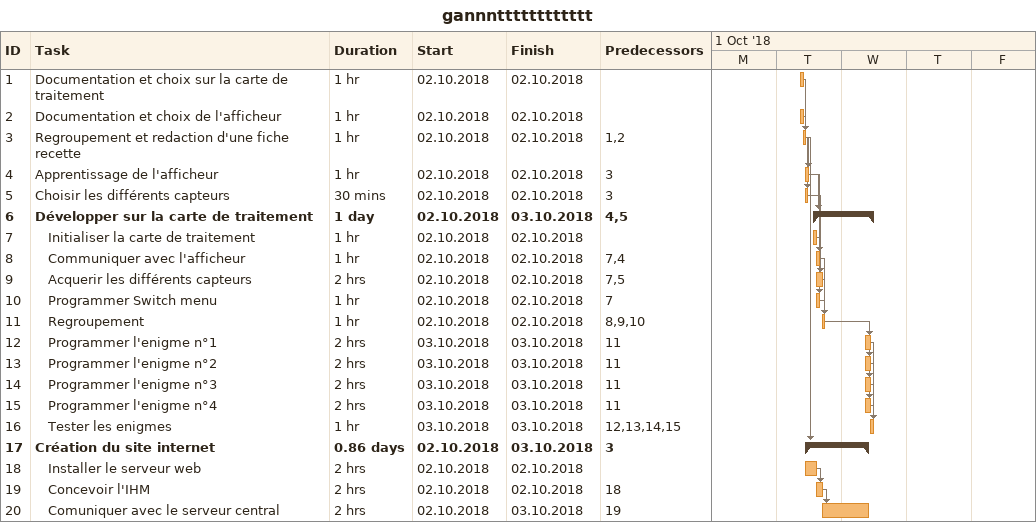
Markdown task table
gannntttttttttttt

| ID | Level | Task | Duration | Start | Finish | Predecessors |
|---|---|---|---|---|---|---|
| 1 | 1 | Documentation et choix sur la carte de traitement | 1h | 2018-10-02 | 2018-10-02 |  |
| 2 | 1 | Documentation et choix de l'afficheur | 1h | 2018-10-02 | 2018-10-02 |  |
| 3 | 1 | Regroupement et redaction d'une fiche recette | 1h | 2018-10-02 | 2018-10-02 | 1, 2 |
| 4 | 1 | Apprentissage de l'afficheur | 1h | 2018-10-02 | 2018-10-02 | 3 |
| 5 | 1 | Choisir les différents capteurs | 30min | 2018-10-02 | 2018-10-02 | 3 |
| 6 | 1 | **Développer sur la carte de traitement** | 1d | 2018-10-02 | 2018-10-03 | 4, 5 |
| 7 | 2 | Initialiser la carte de traitement | 1h | 2018-10-02 | 2018-10-02 |  |
| 8 | 2 | Communiquer avec l'afficheur | 1h | 2018-10-02 | 2018-10-02 | 7, 4 |
| 9 | 2 | Acquerir les différents capteurs | 2h | 2018-10-02 | 2018-10-02 | 7, 5 |
| 10 | 2 | Programmer Switch menu | 1h | 2018-10-02 | 2018-10-02 | 7 |
| 11 | 2 | Regroupement | 1h | 2018-10-02 | 2018-10-02 | 8, 9, 10 |
| 12 | 2 | Programmer l'enigme n°1 | 2h | 2018-10-03 | 2018-10-03 | 11 |
| 13 | 2 | Programmer l'enigme n°2 | 2h | 2018-10-03 | 2018-10-03 | 11 |
| 14 | 2 | Programmer l'enigme n°3 | 2h | 2018-10-03 | 2018-10-03 | 11 |
| 15 | 2 | Programmer l'enigme n°4 | 2h | 2018-10-03 | 2018-10-03 | 11 |
| 16 | 2 | Tester les enigmes | 1h | 2018-10-03 | 2018-10-03 | 12, 13, 14, 15 |
| 17 | 1 | **Création du site internet** | 0.86d | 2018-10-02 | 2018-10-03 | 3 |
| 18 | 2 | Installer le serveur web | 2h | 2018-10-02 | 2018-10-02 |  |
| 19 | 2 | Concevoir l'IHM | 2h | 2018-10-02 | 2018-10-02 | 18 |
| 20 | 2 | Comuniquer avec le serveur central | 2h | 2018-10-02 | 2018-10-03 | 19 |
